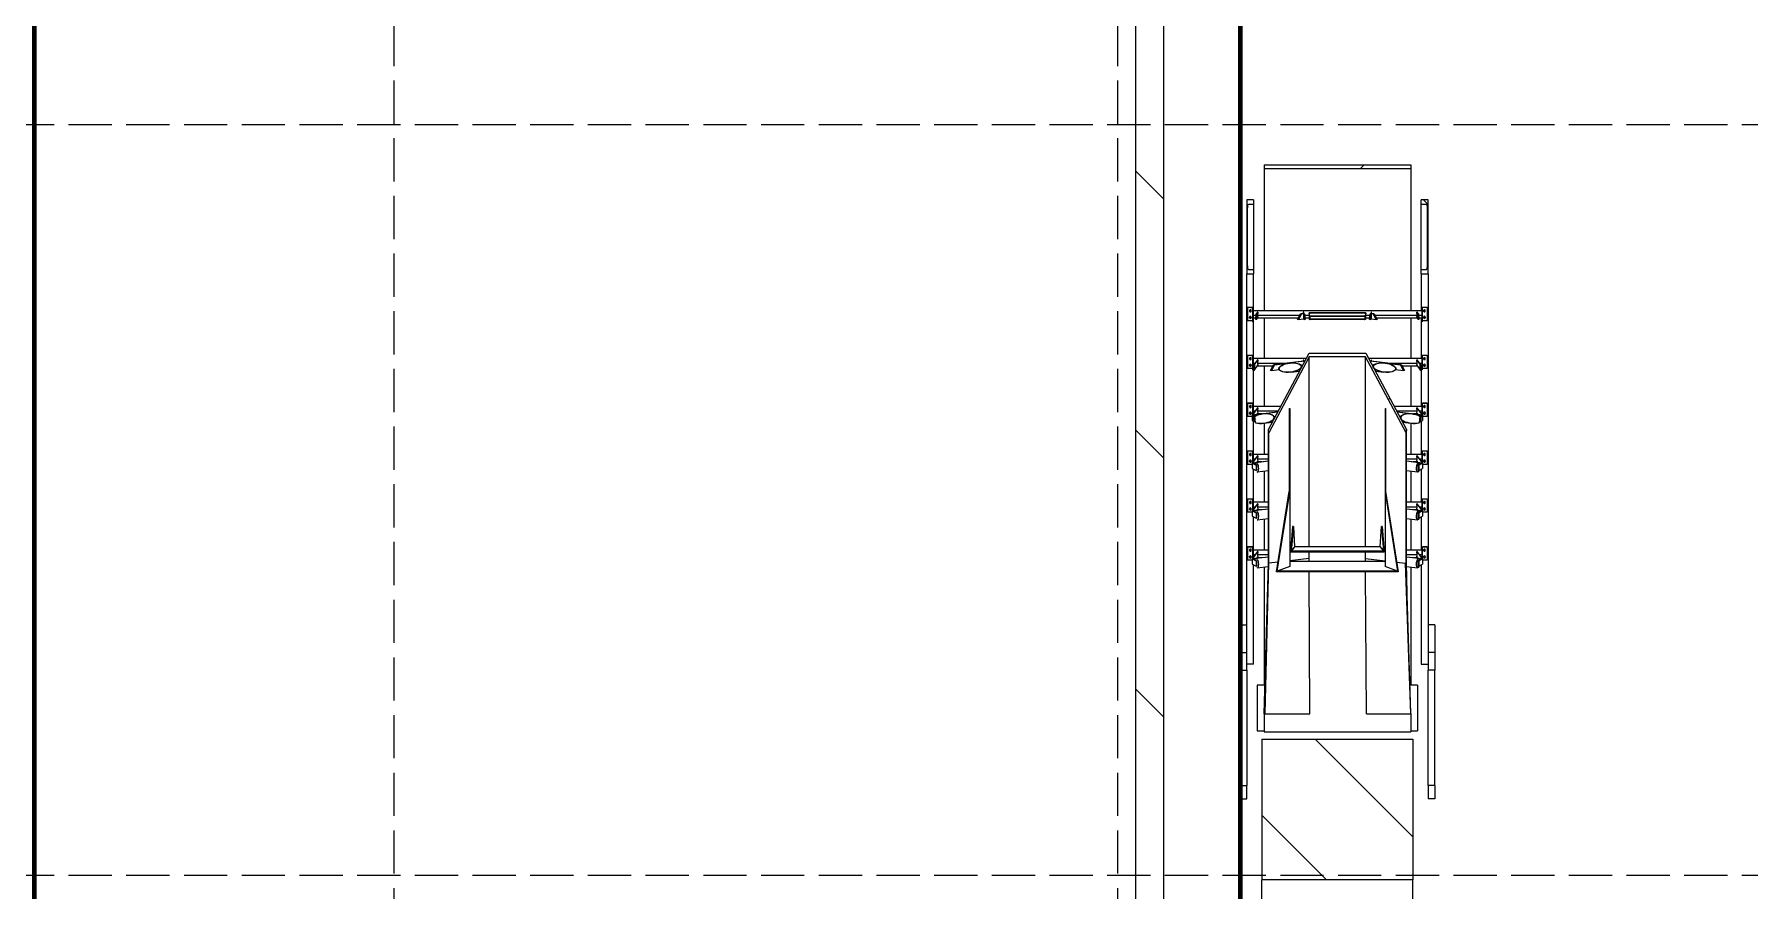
# Model space of a CAD drawing. Header units: millimetres. Extents: x 91119 to 792617, y 23924 to 150567.
# Drawn here: x 637576 to 656303, y 85072 to 94424 of the extents above; entities that cross this region are included whole.
import ezdxf

# ---------------------------------------------------------------- set-up
doc = ezdxf.new("R2010")
doc.units = ezdxf.units.MM
doc.header["$LTSCALE"] = 100
doc.linetypes.add('121217 IES and EMR$0$XKITLINE03', pattern=[6.299213, 4.724409, -1.574803])
doc.linetypes.add('DASHED', pattern=[19.05, 12.7, -6.35])
for name, color, linetype in [('121217 IES and EMR$0$grid', 8, 'Continuous'), ('121217 IES and EMR$0$Xref', 8, 'Continuous'), ('FA', 1, 'Continuous')]:
    doc.layers.add(name, color=color, linetype=linetype)

msp = doc.modelspace()

# ---------------------------------------------------------------- linework, layer by layer
at = {"layer": '121217 IES and EMR$0$grid', "linetype": '121217 IES and EMR$0$XKITLINE03'}
for p, q in [((641502, 128565), (641502, 30568)), ((649402, 128565), (649402, 30568)), ((768187, 93436), (614302, 93436)), ((768187, 85236), (614302, 85236))]:
    msp.add_line(p, q, dxfattribs=at)
at = {"layer": '121217 IES and EMR$0$Xref', "linetype": 'Continuous', "lineweight": 20}
for p, q in [((649902, 100340), (649902, 69936)), ((649602, 69636), (649602, 100040)), ((651002, 92998), (651002, 92958)), ((651002, 92998), (652602, 92998)), ((651002, 92958), (651002, 91406)), ((651002, 92958), (652602, 92958)), ((652602, 92998), (652602, 92958)), ((652602, 92958), (652602, 91406)), ((650812, 92615), (650812, 91809)), ((650887, 92615), (650812, 92615)), ((650818, 92519), (650818, 91906)), ((650887, 92567), (650830, 92567)), ((650887, 92615), (650887, 92567)), ((650887, 92567), (650887, 91857)), ((652792, 92615), (652717, 92615)), ((652717, 92567), (652717, 92615)), ((652717, 91857), (652717, 92567)), ((652774, 92567), (652717, 92567)), ((652786, 91906), (652786, 92519)), ((652792, 91809), (652792, 92615)), ((650812, 87544), (650812, 91809)), ((650812, 91809), (650887, 91809)), ((650830, 91857), (650887, 91857)), ((650887, 91857), (650887, 91809)), ((650887, 91406), (650887, 91809)), ((652717, 91809), (652717, 91857)), ((652717, 91857), (652774, 91857)), ((652717, 91809), (652717, 91406)), ((652717, 91809), (652792, 91809)), ((652792, 91809), (652792, 87544)), ((650822, 91443), (650882, 91443)), ((650822, 91441), (650822, 91443)), ((650822, 91441), (650822, 91296)), ((650868, 91441), (650822, 91441)), ((650843, 91409), (650843, 91402)), ((650851, 91407), (650851, 91405)), ((650852, 91405), (650852, 91407)), ((650861, 91402), (650861, 91409)), ((650876, 91428), (650876, 91439)), ((650876, 91428), (650876, 91283)), ((650882, 91428), (650876, 91428)), ((650882, 91443), (650882, 91428)), ((650882, 91428), (650882, 91359)), ((652722, 91406), (650882, 91406)), ((650929, 91391), (650916, 91372)), ((650921, 91372), (650934, 91391)), ((650932, 91391), (650929, 91391)), ((650934, 91390), (650929, 91354)), ((650934, 91391), (650932, 91391)), ((650934, 91391), (650934, 91390)), ((651435, 91390), (651430, 91390)), ((651430, 91390), (651430, 91377)), ((651435, 91377), (651435, 91390)), ((652169, 91390), (652169, 91377)), ((652174, 91390), (652169, 91390)), ((652174, 91377), (652174, 91390)), ((652669, 91391), (652669, 91390)), ((652669, 91391), (652682, 91372)), ((652672, 91391), (652669, 91391)), ((652674, 91354), (652669, 91390)), ((652674, 91391), (652672, 91391)), ((652687, 91372), (652674, 91391)), ((652722, 91443), (652782, 91443)), ((652722, 91428), (652722, 91443)), ((652722, 91428), (652722, 91359)), ((652728, 91428), (652722, 91428)), ((652728, 91439), (652728, 91428)), ((652728, 91428), (652728, 91283)), ((652782, 91441), (652736, 91441)), ((652743, 91409), (652743, 91402)), ((652751, 91407), (652751, 91405)), ((652752, 91405), (652752, 91407)), ((652761, 91402), (652761, 91409)), ((652782, 91443), (652782, 91441)), ((652782, 91441), (652782, 91296)), ((650868, 91296), (650822, 91296)), ((650843, 91329), (650843, 91336)), ((650851, 91334), (650851, 91332)), ((650852, 91332), (650852, 91334)), ((650861, 91336), (650861, 91329)), ((650882, 91283), (650876, 91283)), ((650882, 91359), (650882, 91354)), ((650915, 91354), (650882, 91354)), ((650882, 91354), (650882, 91352)), ((650882, 91352), (650882, 91283)), ((650914, 91324), (650882, 91324)), ((650887, 90883), (650887, 91324)), ((650913, 91311), (650916, 91372)), ((650918, 91311), (650913, 91311)), ((650921, 91372), (650916, 91372)), ((650921, 91372), (650918, 91311)), ((650918, 91311), (650934, 91333)), ((651373, 91324), (650928, 91324)), ((651389, 91354), (650929, 91354)), ((650929, 91354), (650934, 91333)), ((650934, 91333), (650934, 91333)), ((651002, 91324), (651002, 90883)), ((651366, 91311), (651399, 91372)), ((651378, 91311), (651366, 91311)), ((651411, 91372), (651378, 91311)), ((651378, 91311), (651432, 91317)), ((651435, 91377), (651399, 91372)), ((651411, 91372), (651399, 91372)), ((651411, 91372), (651432, 91375)), ((651430, 91377), (651430, 91376)), ((651430, 91377), (651435, 91377)), ((651432, 91375), (651432, 91317)), ((651432, 91375), (651437, 91372)), ((651432, 91317), (651444, 91311)), ((651443, 91372), (651435, 91377)), ((651435, 91377), (651435, 91377)), ((651443, 91372), (651437, 91372)), ((651444, 91311), (651437, 91372)), ((651443, 91372), (651450, 91311)), ((651450, 91311), (651444, 91311)), ((651492, 91354), (651445, 91354)), ((651492, 91324), (651448, 91324)), ((651492, 91383), (652112, 91383)), ((651492, 91372), (651492, 91383)), ((651497, 91372), (651492, 91372)), ((651492, 91372), (651492, 91311)), ((651497, 91311), (651492, 91311)), ((651497, 91382), (651497, 91372)), ((652107, 91382), (651497, 91382)), ((651497, 91311), (651497, 91372)), ((651502, 91324), (651497, 91324)), ((651502, 91324), (651497, 91324)), ((651502, 91318), (651502, 91341)), ((651503, 91318), (651503, 91341)), ((651505, 91350), (652099, 91350)), ((651505, 91346), (652099, 91346)), ((652099, 91313), (651505, 91313)), ((652099, 91309), (651505, 91309)), ((652100, 91341), (652100, 91318)), ((652102, 91341), (652102, 91318)), ((652107, 91324), (652102, 91324)), ((652107, 91324), (652102, 91324)), ((652107, 91372), (652107, 91382)), ((652112, 91372), (652107, 91372)), ((652107, 91372), (652107, 91311)), ((652112, 91311), (652107, 91311)), ((652112, 91383), (652112, 91372)), ((652112, 91311), (652112, 91372)), ((652159, 91354), (652112, 91354)), ((652155, 91324), (652112, 91324)), ((652154, 91311), (652161, 91372)), ((652159, 91311), (652154, 91311)), ((652166, 91372), (652159, 91311)), ((652159, 91311), (652171, 91317)), ((652169, 91377), (652161, 91372)), ((652166, 91372), (652161, 91372)), ((652166, 91372), (652171, 91375)), ((652204, 91372), (652169, 91377)), ((652169, 91377), (652169, 91377)), ((652169, 91377), (652174, 91377)), ((652171, 91375), (652171, 91317)), ((652171, 91375), (652192, 91372)), ((652171, 91317), (652225, 91311)), ((652174, 91377), (652174, 91376)), ((652204, 91372), (652192, 91372)), ((652225, 91311), (652192, 91372)), ((652204, 91372), (652237, 91311)), ((652674, 91354), (652214, 91354)), ((652237, 91311), (652225, 91311)), ((652676, 91324), (652230, 91324)), ((652602, 91324), (652602, 90883)), ((652669, 91333), (652674, 91354)), ((652669, 91333), (652669, 91333)), ((652669, 91333), (652685, 91311)), ((652687, 91372), (652682, 91372)), ((652685, 91311), (652682, 91372)), ((652690, 91311), (652685, 91311)), ((652687, 91372), (652690, 91311)), ((652722, 91354), (652688, 91354)), ((652722, 91324), (652690, 91324)), ((652717, 91324), (652717, 90883)), ((652722, 91354), (652722, 91359)), ((652722, 91352), (652722, 91354)), ((652722, 91352), (652722, 91283)), ((652728, 91283), (652722, 91283)), ((652782, 91296), (652736, 91296)), ((652743, 91329), (652743, 91336)), ((652751, 91334), (652751, 91332)), ((652752, 91332), (652752, 91334)), ((652761, 91336), (652761, 91329)), ((650822, 90920), (650882, 90920)), ((650822, 90918), (650822, 90920)), ((650822, 90918), (650822, 90773)), ((650868, 90918), (650822, 90918)), ((650843, 90885), (650843, 90879)), ((650851, 90883), (650851, 90882)), ((650852, 90882), (650852, 90883)), ((650861, 90879), (650861, 90885)), ((650876, 90905), (650876, 90916)), ((650876, 90905), (650876, 90760)), ((650882, 90905), (650876, 90905)), ((650882, 90920), (650882, 90905)), ((650882, 90905), (650882, 90836)), ((651460, 90883), (650882, 90883)), ((650882, 90836), (650882, 90831)), ((650903, 90831), (650882, 90831)), ((650882, 90831), (650882, 90828)), ((650882, 90828), (650882, 90760)), ((650929, 90868), (650891, 90815)), ((650896, 90815), (650934, 90868)), ((650932, 90868), (650929, 90868)), ((650934, 90867), (650929, 90831)), ((651243, 90831), (650929, 90831)), ((650929, 90831), (650934, 90810)), ((650934, 90868), (650932, 90868)), ((650934, 90868), (650934, 90867)), ((651048, 90107), (651492, 90942)), ((651494, 90902), (651052, 90071)), ((651435, 90854), (651103, 90815)), ((651114, 90815), (651266, 90833)), ((651445, 90854), (651281, 90835)), ((651435, 90867), (651430, 90867)), ((651430, 90867), (651430, 90854)), ((651430, 90854), (651430, 90853)), ((651430, 90854), (651435, 90854)), ((651435, 90854), (651435, 90867)), ((651436, 90853), (651435, 90854)), ((651435, 90854), (651435, 90853)), ((651492, 90942), (652111, 90942)), ((651494, 88828), (651494, 90902)), ((652109, 90902), (651494, 90902)), ((652109, 88828), (652109, 90902)), ((652551, 90071), (652109, 90902)), ((652111, 90942), (652555, 90107)), ((652722, 90883), (652143, 90883)), ((652322, 90835), (652158, 90854)), ((652169, 90854), (652167, 90853)), ((652169, 90867), (652169, 90854)), ((652174, 90867), (652169, 90867)), ((652501, 90815), (652169, 90854)), ((652169, 90854), (652169, 90853)), ((652169, 90854), (652174, 90854)), ((652174, 90854), (652174, 90867)), ((652174, 90854), (652174, 90853)), ((652337, 90833), (652489, 90815)), ((652674, 90831), (652361, 90831)), ((652669, 90868), (652669, 90867)), ((652669, 90868), (652707, 90815)), ((652672, 90868), (652669, 90868)), ((652674, 90831), (652669, 90867)), ((652669, 90810), (652674, 90831)), ((652674, 90868), (652672, 90868)), ((652712, 90815), (652674, 90868)), ((652722, 90831), (652701, 90831)), ((652722, 90920), (652782, 90920)), ((652722, 90905), (652722, 90920)), ((652722, 90905), (652722, 90836)), ((652728, 90905), (652722, 90905)), ((652722, 90831), (652722, 90836)), ((652722, 90828), (652722, 90831)), ((652722, 90828), (652722, 90760)), ((652728, 90916), (652728, 90905)), ((652728, 90905), (652728, 90760)), ((652782, 90918), (652736, 90918)), ((652743, 90885), (652743, 90879)), ((652751, 90883), (652751, 90882)), ((652752, 90882), (652752, 90883)), ((652761, 90879), (652761, 90885)), ((652782, 90920), (652782, 90918)), ((652782, 90918), (652782, 90773)), ((650868, 90773), (650822, 90773)), ((650843, 90806), (650843, 90813)), ((650851, 90811), (650851, 90809)), ((650852, 90809), (650852, 90811)), ((650861, 90813), (650861, 90806)), ((650882, 90760), (650876, 90760)), ((650890, 90801), (650882, 90801)), ((650887, 90360), (650887, 90801)), ((650888, 90753), (650891, 90815)), ((650893, 90753), (650888, 90753)), ((650896, 90815), (650891, 90815)), ((650896, 90815), (650893, 90753)), ((650893, 90753), (650934, 90810)), ((651095, 90801), (650928, 90801)), ((650934, 90810), (650934, 90810)), ((651002, 90801), (651002, 90360)), ((651070, 90753), (651103, 90815)), ((651081, 90753), (651070, 90753)), ((651114, 90815), (651081, 90753)), ((651081, 90753), (651166, 90763)), ((651114, 90815), (651103, 90815)), ((651293, 90733), (651387, 90744)), ((652217, 90744), (652310, 90733)), ((652438, 90763), (652522, 90753)), ((652501, 90815), (652489, 90815)), ((652522, 90753), (652489, 90815)), ((652501, 90815), (652534, 90753)), ((652676, 90801), (652508, 90801)), ((652534, 90753), (652522, 90753)), ((652602, 90801), (652602, 90360)), ((652669, 90810), (652669, 90810)), ((652669, 90810), (652710, 90753)), ((652712, 90815), (652707, 90815)), ((652710, 90753), (652707, 90815)), ((652715, 90753), (652710, 90753)), ((652712, 90815), (652715, 90753)), ((652722, 90801), (652713, 90801)), ((652717, 90801), (652717, 90360)), ((652728, 90760), (652722, 90760)), ((652782, 90773), (652736, 90773)), ((652743, 90806), (652743, 90813)), ((652751, 90811), (652751, 90809)), ((652752, 90809), (652752, 90811)), ((652761, 90813), (652761, 90806)), ((650822, 90397), (650882, 90397)), ((650822, 90395), (650822, 90397)), ((650822, 90395), (650822, 90250)), ((650868, 90395), (650822, 90395)), ((650843, 90362), (650843, 90355)), ((650843, 90283), (650843, 90290)), ((650851, 90360), (650851, 90359)), ((650851, 90288), (650851, 90286)), ((650852, 90359), (650852, 90360)), ((650852, 90286), (650852, 90288)), ((650861, 90355), (650861, 90362)), ((650861, 90290), (650861, 90283)), ((650929, 90345), (650872, 90266)), ((650872, 90266), (650872, 90208)), ((650872, 90266), (650877, 90266)), ((651149, 90297), (650873, 90265)), ((650873, 90265), (650873, 90207)), ((650873, 90265), (650887, 90258)), ((650876, 90382), (650876, 90393)), ((650876, 90382), (650876, 90271)), ((650882, 90382), (650876, 90382)), ((650877, 90266), (650934, 90345)), ((650877, 90266), (650877, 90266)), ((650880, 90265), (650970, 90275)), ((650893, 90258), (650880, 90265)), ((650882, 90397), (650882, 90382)), ((650882, 90382), (650882, 90313)), ((651182, 90360), (650882, 90360)), ((650882, 90313), (650882, 90308)), ((650903, 90308), (650882, 90308)), ((650882, 90308), (650882, 90305)), ((650882, 90305), (650882, 90279)), ((650923, 90271), (650934, 90286)), ((650978, 90278), (650928, 90278)), ((650932, 90345), (650929, 90345)), ((650934, 90344), (650929, 90308)), ((651155, 90308), (650929, 90308)), ((650929, 90308), (650934, 90287)), ((650934, 90345), (650932, 90345)), ((650934, 90345), (650934, 90344)), ((650934, 90287), (650934, 90286)), ((651148, 90296), (650985, 90277)), ((651277, 90337), (651277, 89430)), ((651277, 90337), (651282, 90337)), ((651282, 90337), (651282, 89424)), ((652322, 90337), (652327, 90337)), ((652322, 90337), (652322, 89424)), ((652327, 90337), (652327, 89430)), ((652722, 90360), (652421, 90360)), ((652674, 90308), (652449, 90308)), ((652731, 90265), (652454, 90297)), ((652619, 90277), (652455, 90296)), ((652676, 90278), (652625, 90278)), ((652634, 90275), (652724, 90265)), ((652669, 90345), (652669, 90344)), ((652669, 90345), (652726, 90266)), ((652672, 90345), (652669, 90345)), ((652674, 90308), (652669, 90344)), ((652669, 90287), (652674, 90308)), ((652669, 90287), (652669, 90286)), ((652669, 90286), (652680, 90271)), ((652674, 90345), (652672, 90345)), ((652731, 90266), (652674, 90345)), ((652722, 90308), (652701, 90308)), ((652724, 90265), (652710, 90258)), ((652716, 90258), (652731, 90265)), ((652722, 90397), (652782, 90397)), ((652722, 90382), (652722, 90397)), ((652722, 90382), (652722, 90313)), ((652728, 90382), (652722, 90382)), ((652722, 90308), (652722, 90313)), ((652722, 90305), (652722, 90308)), ((652722, 90305), (652722, 90279)), ((652726, 90266), (652726, 90266)), ((652726, 90266), (652731, 90266)), ((652728, 90393), (652728, 90382)), ((652728, 90382), (652728, 90271)), ((652731, 90266), (652731, 90208)), ((652731, 90265), (652731, 90207)), ((652782, 90395), (652736, 90395)), ((652743, 90362), (652743, 90355)), ((652743, 90283), (652743, 90290)), ((652751, 90360), (652751, 90359)), ((652751, 90288), (652751, 90286)), ((652752, 90359), (652752, 90360)), ((652752, 90286), (652752, 90288)), ((652761, 90355), (652761, 90362)), ((652761, 90290), (652761, 90283)), ((652782, 90397), (652782, 90395)), ((652782, 90395), (652782, 90250)), ((650868, 90250), (650822, 90250)), ((650872, 90208), (650873, 90208)), ((650873, 90207), (650895, 90196)), ((650893, 90258), (650887, 90258)), ((650895, 90196), (650887, 90258)), ((650887, 89837), (650887, 90200)), ((650893, 90258), (650900, 90196)), ((650900, 90196), (650895, 90196)), ((650899, 90209), (650899, 90209)), ((650907, 90185), (650900, 90248)), ((650909, 90185), (650901, 90249)), ((650997, 90176), (651090, 90187)), ((651002, 90177), (651002, 89837)), ((651048, 88650), (651048, 90107)), ((651052, 90071), (651048, 90107)), ((652513, 90187), (652607, 90176)), ((652555, 90107), (652551, 90071)), ((652555, 88650), (652555, 90107)), ((652602, 90177), (652602, 89837)), ((652702, 90249), (652695, 90185)), ((652704, 90248), (652697, 90185)), ((652703, 90196), (652710, 90258)), ((652709, 90196), (652703, 90196)), ((652704, 90209), (652705, 90209)), ((652716, 90258), (652709, 90196)), ((652709, 90196), (652731, 90207)), ((652716, 90258), (652710, 90258)), ((652717, 90200), (652717, 89837)), ((652731, 90208), (652731, 90208)), ((652782, 90250), (652736, 90250)), ((651052, 88648), (651052, 90071)), ((652551, 88648), (652551, 90071)), ((650822, 89874), (650882, 89874)), ((650822, 89872), (650822, 89874)), ((650822, 89872), (650822, 89727)), ((650868, 89872), (650822, 89872)), ((650868, 89727), (650822, 89727)), ((650843, 89839), (650843, 89832)), ((650843, 89760), (650843, 89766)), ((650851, 89837), (650851, 89836)), ((650851, 89765), (650851, 89763)), ((650852, 89836), (650852, 89837)), ((650852, 89763), (650852, 89765)), ((650861, 89832), (650861, 89839)), ((650861, 89766), (650861, 89760)), ((650929, 89822), (650872, 89743)), ((650872, 89743), (650872, 89685)), ((650872, 89743), (650877, 89743)), ((651048, 89763), (650873, 89742)), ((650873, 89742), (650873, 89684)), ((650873, 89742), (650914, 89720)), ((650876, 89859), (650876, 89870)), ((650876, 89859), (650876, 89748)), ((650882, 89859), (650876, 89859)), ((650877, 89743), (650934, 89821)), ((650877, 89743), (650877, 89743)), ((650880, 89742), (650917, 89746)), ((650918, 89721), (650880, 89742)), ((650882, 89874), (650882, 89859)), ((650882, 89859), (650882, 89790)), ((651048, 89837), (650882, 89837)), ((650882, 89790), (650882, 89785)), ((650882, 89785), (650882, 89782)), ((650903, 89785), (650882, 89785)), ((650882, 89782), (650882, 89756)), ((650914, 89720), (650918, 89721)), ((650914, 89720), (650914, 89662)), ((651048, 89762), (650915, 89746)), ((650918, 89721), (650918, 89663)), ((650923, 89748), (650934, 89763)), ((650978, 89754), (650928, 89754)), ((650932, 89822), (650929, 89822)), ((650934, 89821), (650929, 89785)), ((651048, 89785), (650929, 89785)), ((650929, 89785), (650934, 89764)), ((650934, 89821), (650932, 89822)), ((650934, 89821), (650934, 89821)), ((650934, 89764), (650934, 89763)), ((652722, 89837), (652555, 89837)), ((652674, 89785), (652555, 89785)), ((652731, 89742), (652555, 89763)), ((652689, 89746), (652555, 89762)), ((652676, 89754), (652625, 89754)), ((652672, 89822), (652669, 89821)), ((652674, 89785), (652669, 89821)), ((652669, 89821), (652669, 89821)), ((652669, 89821), (652726, 89743)), ((652669, 89764), (652674, 89785)), ((652669, 89764), (652669, 89763)), ((652669, 89763), (652680, 89748)), ((652674, 89822), (652672, 89822)), ((652731, 89743), (652674, 89822)), ((652724, 89742), (652685, 89721)), ((652685, 89721), (652685, 89663)), ((652685, 89721), (652690, 89720)), ((652686, 89746), (652724, 89742)), ((652690, 89720), (652731, 89742)), ((652690, 89720), (652690, 89662)), ((652722, 89785), (652701, 89785)), ((652722, 89859), (652722, 89874)), ((652722, 89874), (652782, 89874)), ((652728, 89859), (652722, 89859)), ((652722, 89859), (652722, 89790)), ((652722, 89785), (652722, 89790)), ((652722, 89782), (652722, 89785)), ((652722, 89782), (652722, 89756)), ((652726, 89743), (652726, 89743)), ((652726, 89743), (652731, 89743)), ((652728, 89870), (652728, 89859)), ((652728, 89859), (652728, 89748)), ((652731, 89743), (652731, 89685)), ((652731, 89742), (652731, 89684)), ((652782, 89872), (652736, 89872)), ((652782, 89727), (652736, 89727)), ((652743, 89839), (652743, 89832)), ((652743, 89760), (652743, 89766)), ((652751, 89837), (652751, 89836)), ((652751, 89765), (652751, 89763)), ((652752, 89836), (652752, 89837)), ((652752, 89763), (652752, 89765)), ((652761, 89832), (652761, 89839)), ((652761, 89766), (652761, 89760)), ((652782, 89874), (652782, 89872)), ((652782, 89872), (652782, 89727)), ((650872, 89685), (650873, 89685)), ((650873, 89684), (650914, 89662)), ((650887, 89314), (650887, 89677)), ((650914, 89662), (650918, 89663)), ((650926, 89645), (651048, 89659)), ((651002, 89653), (651002, 89314)), ((652555, 89659), (652677, 89645)), ((652602, 89653), (652602, 89314)), ((652685, 89663), (652690, 89662)), ((652690, 89662), (652731, 89684)), ((652717, 89677), (652717, 89314)), ((652731, 89685), (652731, 89685)), ((650822, 89350), (650882, 89350)), ((650822, 89349), (650822, 89350)), ((650822, 89349), (650822, 89204)), ((650868, 89349), (650822, 89349)), ((650876, 89336), (650876, 89347)), ((650876, 89336), (650876, 89225)), ((650882, 89336), (650876, 89336)), ((650882, 89350), (650882, 89336)), ((650882, 89336), (650882, 89267)), ((651138, 88554), (651277, 89430)), ((651145, 88560), (651282, 89424)), ((651282, 89424), (651282, 88613)), ((652322, 89424), (652322, 88613)), ((652322, 89424), (652458, 88560)), ((652327, 89430), (652465, 88554)), ((652722, 89336), (652722, 89350)), ((652722, 89350), (652782, 89350)), ((652728, 89336), (652722, 89336)), ((652722, 89336), (652722, 89267)), ((652728, 89347), (652728, 89336)), ((652728, 89336), (652728, 89225)), ((652782, 89349), (652736, 89349)), ((652782, 89350), (652782, 89349)), ((652782, 89349), (652782, 89204)), ((650868, 89204), (650822, 89204)), ((650843, 89316), (650843, 89309)), ((650843, 89237), (650843, 89243)), ((650851, 89314), (650851, 89313)), ((650851, 89241), (650851, 89240)), ((650852, 89313), (650852, 89314)), ((650852, 89240), (650852, 89241)), ((650861, 89309), (650861, 89316)), ((650861, 89243), (650861, 89237)), ((650929, 89298), (650872, 89220)), ((650872, 89220), (650872, 89162)), ((650872, 89220), (650877, 89220)), ((650872, 89162), (650873, 89162)), ((651048, 89239), (650873, 89219)), ((650873, 89219), (650873, 89161)), ((650873, 89219), (650914, 89197)), ((650873, 89161), (650914, 89139)), ((650877, 89220), (650934, 89298)), ((650877, 89220), (650877, 89220)), ((650880, 89219), (650917, 89223)), ((650918, 89198), (650880, 89219)), ((651048, 89314), (650882, 89314)), ((650882, 89267), (650882, 89262)), ((650882, 89262), (650882, 89259)), ((650903, 89262), (650882, 89262)), ((650882, 89259), (650882, 89233)), ((650887, 88790), (650887, 89154)), ((650914, 89197), (650918, 89198)), ((650914, 89197), (650914, 89139)), ((650914, 89139), (650918, 89140)), ((651048, 89238), (650915, 89223)), ((650918, 89198), (650918, 89140)), ((650923, 89225), (650934, 89240)), ((650978, 89231), (650928, 89231)), ((650932, 89298), (650929, 89298)), ((650934, 89298), (650929, 89262)), ((651048, 89262), (650929, 89262)), ((650929, 89262), (650934, 89241)), ((650934, 89298), (650932, 89298)), ((650934, 89298), (650934, 89298)), ((650934, 89241), (650934, 89240)), ((652722, 89314), (652555, 89314)), ((652674, 89262), (652555, 89262)), ((652731, 89219), (652555, 89239)), ((652689, 89223), (652555, 89238)), ((652676, 89231), (652625, 89231)), ((652672, 89298), (652669, 89298)), ((652674, 89262), (652669, 89298)), ((652669, 89298), (652669, 89298)), ((652669, 89298), (652726, 89220)), ((652669, 89241), (652674, 89262)), ((652669, 89241), (652669, 89240)), ((652669, 89240), (652680, 89225)), ((652674, 89298), (652672, 89298)), ((652731, 89220), (652674, 89298)), ((652724, 89219), (652685, 89198)), ((652685, 89198), (652685, 89140)), ((652685, 89198), (652690, 89197)), ((652685, 89140), (652690, 89139)), ((652686, 89223), (652724, 89219)), ((652690, 89197), (652731, 89219)), ((652690, 89197), (652690, 89139)), ((652690, 89139), (652731, 89161)), ((652722, 89262), (652701, 89262)), ((652717, 89154), (652717, 88790)), ((652722, 89262), (652722, 89267)), ((652722, 89259), (652722, 89262)), ((652722, 89259), (652722, 89233)), ((652726, 89220), (652726, 89220)), ((652726, 89220), (652731, 89220)), ((652731, 89220), (652731, 89162)), ((652731, 89219), (652731, 89161)), ((652731, 89162), (652731, 89162)), ((652782, 89204), (652736, 89204)), ((652743, 89316), (652743, 89309)), ((652743, 89237), (652743, 89243)), ((652751, 89314), (652751, 89313)), ((652751, 89241), (652751, 89240)), ((652752, 89313), (652752, 89314)), ((652752, 89240), (652752, 89241)), ((652761, 89309), (652761, 89316)), ((652761, 89243), (652761, 89237)), ((650926, 89122), (651048, 89136)), ((651002, 89130), (651002, 88790)), ((651312, 89049), (651289, 88770)), ((651321, 89049), (651299, 88779)), ((651321, 89049), (651312, 89049)), ((651321, 89049), (651335, 88828)), ((652268, 88828), (652283, 89049)), ((652292, 89049), (652283, 89049)), ((652283, 89049), (652305, 88779)), ((652292, 89049), (652314, 88770)), ((652555, 89136), (652677, 89122)), ((652602, 89130), (652602, 88790)), ((650822, 88827), (650882, 88827)), ((650822, 88826), (650822, 88827)), ((650822, 88826), (650822, 88681)), ((650868, 88826), (650822, 88826)), ((650843, 88793), (650843, 88786)), ((650851, 88791), (650851, 88790)), ((650852, 88790), (650852, 88791)), ((650861, 88786), (650861, 88793)), ((650929, 88775), (650872, 88697)), ((650876, 88812), (650876, 88824)), ((650876, 88812), (650876, 88702)), ((650882, 88812), (650876, 88812)), ((650877, 88697), (650934, 88775)), ((650882, 88827), (650882, 88812)), ((650882, 88812), (650882, 88744)), ((651048, 88790), (650882, 88790)), ((650932, 88775), (650929, 88775)), ((650934, 88775), (650929, 88739)), ((650934, 88775), (650932, 88775)), ((650934, 88775), (650934, 88775)), ((652314, 88770), (651289, 88770)), ((651335, 88828), (651299, 88779)), ((652305, 88779), (651299, 88779)), ((652268, 88828), (651335, 88828)), ((651494, 88699), (651494, 88770)), ((652109, 88699), (652109, 88770)), ((652268, 88828), (652305, 88779)), ((652722, 88790), (652555, 88790)), ((652672, 88775), (652669, 88775)), ((652674, 88739), (652669, 88775)), ((652669, 88775), (652669, 88775)), ((652669, 88775), (652726, 88697)), ((652674, 88775), (652672, 88775)), ((652731, 88697), (652674, 88775)), ((652722, 88812), (652722, 88827)), ((652722, 88827), (652782, 88827)), ((652728, 88812), (652722, 88812)), ((652722, 88812), (652722, 88744)), ((652728, 88824), (652728, 88812)), ((652728, 88812), (652728, 88702)), ((652782, 88826), (652736, 88826)), ((652743, 88793), (652743, 88786)), ((652751, 88791), (652751, 88790)), ((652752, 88790), (652752, 88791)), ((652761, 88786), (652761, 88793)), ((652782, 88827), (652782, 88826)), ((652782, 88826), (652782, 88681)), ((650868, 88681), (650822, 88681)), ((650843, 88713), (650843, 88720)), ((650851, 88718), (650851, 88717)), ((650852, 88717), (650852, 88718)), ((650861, 88720), (650861, 88713)), ((650872, 88697), (650872, 88639)), ((650872, 88697), (650877, 88697)), ((650872, 88639), (650873, 88639)), ((651048, 88716), (650873, 88696)), ((650873, 88696), (650873, 88638)), ((650873, 88696), (650914, 88674)), ((650873, 88638), (650914, 88616)), ((650877, 88697), (650877, 88697)), ((650880, 88695), (650917, 88700)), ((650918, 88675), (650880, 88695)), ((650882, 88744), (650882, 88739)), ((650882, 88739), (650882, 88736)), ((650903, 88739), (650882, 88739)), ((650882, 88736), (650882, 88710)), ((650887, 87544), (650887, 88631)), ((650914, 88674), (650918, 88675)), ((650914, 88674), (650914, 88616)), ((650914, 88616), (650918, 88617)), ((651048, 88715), (650915, 88700)), ((650918, 88675), (650918, 88617)), ((650923, 88702), (650934, 88717)), ((650926, 88599), (651047, 88612)), ((650978, 88708), (650928, 88708)), ((651048, 88739), (650929, 88739)), ((650929, 88739), (650934, 88718)), ((650934, 88718), (650934, 88717)), ((651002, 87004), (651048, 88650)), ((651002, 88607), (651002, 87318)), ((651012, 87004), (651052, 88648)), ((651052, 88648), (651048, 88650)), ((651155, 88660), (651052, 88648)), ((651282, 88613), (651145, 88560)), ((651494, 88699), (651282, 88674)), ((651282, 88669), (652322, 88669)), ((651494, 88669), (651494, 88699)), ((652109, 88699), (652322, 88674)), ((652109, 88669), (652109, 88699)), ((652458, 88560), (652322, 88613)), ((652448, 88660), (652546, 88648)), ((652551, 88648), (652546, 88648)), ((652602, 87004), (652546, 88648)), ((652551, 88648), (652553, 88649)), ((652602, 87005), (652551, 88648)), ((652555, 88650), (652553, 88649)), ((652602, 87006), (652553, 88649)), ((652674, 88739), (652555, 88739)), ((652731, 88696), (652555, 88716)), ((652689, 88700), (652555, 88715)), ((652568, 88158), (652555, 88650)), ((652556, 88612), (652677, 88599)), ((652602, 88607), (652602, 87318)), ((652676, 88708), (652625, 88708)), ((652669, 88718), (652674, 88739)), ((652669, 88718), (652669, 88717)), ((652669, 88717), (652680, 88702)), ((652724, 88695), (652685, 88675)), ((652685, 88675), (652685, 88617)), ((652685, 88675), (652690, 88674)), ((652685, 88617), (652690, 88616)), ((652686, 88700), (652724, 88695)), ((652690, 88674), (652731, 88696)), ((652690, 88674), (652690, 88616)), ((652690, 88616), (652731, 88638)), ((652722, 88739), (652701, 88739)), ((652717, 88631), (652717, 87544)), ((652722, 88739), (652722, 88744)), ((652722, 88736), (652722, 88739)), ((652722, 88736), (652722, 88710)), ((652726, 88697), (652726, 88697)), ((652726, 88697), (652731, 88697)), ((652731, 88697), (652731, 88639)), ((652731, 88696), (652731, 88638)), ((652731, 88639), (652731, 88639)), ((652782, 88681), (652736, 88681)), ((652743, 88713), (652743, 88720)), ((652751, 88718), (652751, 88717)), ((652752, 88717), (652752, 88718)), ((652761, 88720), (652761, 88713)), ((652465, 88554), (651138, 88554)), ((652458, 88560), (651145, 88560)), ((651501, 87004), (651495, 88554)), ((652118, 87004), (652110, 88554)), ((652568, 88156), (652568, 88158)), ((650737, 87674), (650737, 87976)), ((650737, 87976), (650812, 87976)), ((650812, 87674), (650812, 87976)), ((652792, 87976), (652792, 87674)), ((652867, 87976), (652792, 87976)), ((652867, 87976), (652867, 87674)), ((650737, 87674), (650812, 87674)), ((650737, 87480), (650737, 87674)), ((650812, 87480), (650812, 87674)), ((652867, 87674), (652792, 87674)), ((652792, 87674), (652792, 87480)), ((652867, 87674), (652867, 87480)), ((650737, 87480), (650812, 87480)), ((650737, 87480), (650812, 87480)), ((650737, 87480), (650737, 86221)), ((650737, 87480), (650737, 87480)), ((650887, 87544), (650812, 87544)), ((650812, 87480), (650812, 86221)), ((650812, 87480), (650812, 87480)), ((652717, 87544), (652792, 87544)), ((652867, 87480), (652792, 87480)), ((652867, 87480), (652792, 87480)), ((652792, 87480), (652792, 87480)), ((652792, 86221), (652792, 87480)), ((652867, 87480), (652867, 87480)), ((652867, 86221), (652867, 87480)), ((651011, 87318), (650927, 87318)), ((650927, 87318), (650927, 86818)), ((652677, 87318), (652592, 87318)), ((652677, 87318), (652677, 86818)), ((651002, 87006), (651002, 87019)), ((651002, 87006), (651002, 87004)), ((651002, 87004), (651012, 87004)), ((651002, 87004), (651002, 86808)), ((651012, 87004), (651501, 87004)), ((652118, 87004), (652602, 87004)), ((652602, 87006), (652602, 87005)), ((652602, 87004), (652602, 87005)), ((652602, 87004), (652602, 86808)), ((650927, 86818), (651002, 86818)), ((650977, 86728), (650977, 85190)), ((650977, 86728), (652627, 86728)), ((651002, 86808), (652602, 86808)), ((652602, 86818), (652677, 86818)), ((652627, 86728), (652627, 85190)), ((650737, 86221), (650812, 86221)), ((650737, 86221), (650737, 86221)), ((650737, 86076), (650737, 86221)), ((650737, 86221), (650812, 86221)), ((650812, 86221), (650812, 86221)), ((650812, 86076), (650812, 86221)), ((652867, 86221), (652792, 86221)), ((652792, 86221), (652792, 86076)), ((652792, 86221), (652792, 86221)), ((652867, 86221), (652792, 86221)), ((652867, 86221), (652867, 86076)), ((652867, 86221), (652867, 86221)), ((650737, 86076), (650812, 86076)), ((652867, 86076), (652792, 86076)), ((650977, 84292), (650977, 85190)), ((652627, 85190), (650977, 85190)), ((652627, 84292), (652627, 85190))]:
    msp.add_line(p, q, dxfattribs=at)
at = {"layer": '121217 IES and EMR$0$Xref', "linetype": 'Continuous', "lineweight": 0}
for p, q in [((649602, 92928), (649902, 92628)), ((652093, 92998), (652053, 92958)), ((652743, 92615), (652792, 92567)), ((652373, 90450), (652358, 90435)), ((649602, 90100), (649902, 89800)), ((651269, 89346), (651262, 89339)), ((652302, 88814), (652311, 88805)), ((649602, 87272), (649902, 86972)), ((651559, 86728), (652627, 85661)), ((650977, 85897), (651683, 85190))]:
    msp.add_line(p, q, dxfattribs=at)
at = {"layer": '121217 IES and EMR$0$Xref', "linetype": 'Continuous', "lineweight": 20}
for centre, major_axis, ratio, start_param, end_param in [((650830, 92519), (0, -48.4), 0.248037, 3.141593, 4.712389), ((652774, 92519), (0, 48.4), 0.248037, 4.712389, 6.283185), ((650830, 91906), (0, -48.4), 0.248037, 4.712389, 6.283185), ((652774, 91906), (0, 48.4), 0.248037, 3.141593, 4.712389), ((650852, 91409), (9, 0), 0.968751, 0, 3.141593), ((650852, 91403), (9, 0), 0.968751, 3.141593, 6.283185), ((650852, 91402), (-9, 0), 0.968751, 0, 3.141593), ((650852, 91407), (-0.5, 0), 0.968751, 3.141593, 6.283185), ((650868, 91439), (8, 0), 0.248037, 0, 1.570796), ((652736, 91439), (8, 0), 0.248037, 1.570796, 3.141593), ((652752, 91409), (9, 0), 0.968751, 0, 3.141593), ((652752, 91403), (9, 0), 0.968751, 3.141593, 6.283185), ((652752, 91402), (-9, 0), 0.968751, 0, 3.141593), ((652752, 91407), (-0.5, 0), 0.968751, 3.141593, 6.283185), ((650852, 91336), (-9, 0), 0.968751, 3.141593, 6.283185), ((650852, 91331), (-9, 0), 0.968751, 0, 3.141593), ((650852, 91329), (9, 0), 0.968751, 3.141593, 6.283185), ((650852, 91334), (-0.5, 0), 0.968751, 3.141593, 6.283185), ((650868, 91294), (8, 0), 0.248037, 0, 1.570796), ((652736, 91294), (8, 0), 0.248037, 1.570796, 3.141593), ((652752, 91336), (-9, 0), 0.968751, 3.141593, 6.283185), ((652752, 91331), (-9, 0), 0.968751, 0, 3.141593), ((652752, 91329), (9, 0), 0.968751, 3.141593, 6.283185), ((652752, 91334), (-0.5, 0), 0.968751, 3.141593, 6.283185), ((650852, 90885), (9, 0), 0.968751, 0, 3.141593), ((650852, 90880), (9, 0), 0.968751, 3.141593, 6.283185), ((650852, 90879), (-9, 0), 0.968751, 0, 3.141593), ((650852, 90883), (-0.5, 0), 0.968751, 3.141593, 6.283185), ((650868, 90916), (8, 0), 0.248037, 0, 1.570796), ((652736, 90916), (8, 0), 0.248037, 1.570796, 3.141593), ((652752, 90885), (9, 0), 0.968751, 0, 3.141593), ((652752, 90880), (9, 0), 0.968751, 3.141593, 6.283185), ((652752, 90879), (-9, 0), 0.968751, 0, 3.141593), ((652752, 90883), (-0.5, 0), 0.968751, 3.141593, 6.283185), ((650852, 90813), (-9, 0), 0.968751, 3.141593, 6.283185), ((650852, 90807), (-9, 0), 0.968751, 0, 3.141593), ((650852, 90806), (9, 0), 0.968751, 3.141593, 6.283185), ((650852, 90811), (-0.5, 0), 0.968751, 3.141593, 6.283185), ((650868, 90771), (8, 0), 0.248037, 0, 1.570796), ((652736, 90771), (8, 0), 0.248037, 1.570796, 3.141593), ((652752, 90813), (-9, 0), 0.968751, 3.141593, 6.283185), ((652752, 90807), (-9, 0), 0.968751, 0, 3.141593), ((652752, 90806), (9, 0), 0.968751, 3.141593, 6.283185), ((652752, 90811), (-0.5, 0), 0.968751, 3.141593, 6.283185), ((650852, 90362), (9, 0), 0.968751, 0, 3.141593), ((650852, 90357), (9, 0), 0.968751, 3.141593, 6.283185), ((650852, 90355), (-9, 0), 0.968751, 0, 3.141593), ((650852, 90290), (-9, 0), 0.968751, 3.141593, 6.283185), ((650852, 90284), (-9, 0), 0.968751, 0, 3.141593), ((650852, 90283), (9, 0), 0.968751, 3.141593, 6.283185), ((650852, 90360), (-0.5, 0), 0.968751, 3.141593, 6.283185), ((650852, 90288), (-0.5, 0), 0.968751, 3.141593, 6.283185), ((650868, 90393), (8, 0), 0.248037, 0, 1.570796), ((650991, 90227), (-124, -14), 0.409412, 0.821781, 5.461404), ((650991, 90227), (-120, -14), 0.409412, 0.793223, 5.489962), ((652613, 90227), (124, -14), 0.409412, 0.821781, 5.461404), ((652613, 90227), (120, -14), 0.409412, 0.793223, 5.489962), ((652736, 90393), (8, 0), 0.248037, 1.570796, 3.141593), ((652752, 90362), (9, 0), 0.968751, 0, 3.141593), ((652752, 90357), (9, 0), 0.968751, 3.141593, 6.283185), ((652752, 90355), (-9, 0), 0.968751, 0, 3.141593), ((652752, 90290), (-9, 0), 0.968751, 3.141593, 6.283185), ((652752, 90284), (-9, 0), 0.968751, 0, 3.141593), ((652752, 90283), (9, 0), 0.968751, 3.141593, 6.283185), ((652752, 90360), (-0.5, 0), 0.968751, 3.141593, 6.283185), ((652752, 90288), (-0.5, 0), 0.968751, 3.141593, 6.283185), ((650868, 90248), (8, 0), 0.248037, 0.960941, 1.570796), ((650918, 90218), (-5.5, 47.7), 0.409412, 0.850366, 2.291227), ((650921, 90219), (5.9, -50.7), 0.409412, 3.890608, 3.968967), ((650921, 90219), (5.7, -49.2), 0.409412, 3.919166, 4.040551), ((650919, 90218), (-5.5, 47.7), 0.409412, 0.829359, 0.867232), ((650919, 90218), (-5.5, 47.7), 0.409412, -4.015501, -3.970952), ((650921, 90219), (5.7, -49.2), 0.409412, -0.898958, -0.777573), ((650921, 90219), (5.9, -50.7), 0.409412, -0.814465, -0.749015), ((652683, 90219), (5.7, 49.2), 0.409412, 3.919166, 4.040551), ((652683, 90219), (5.9, 50.7), 0.409412, 3.890608, 3.968626), ((652686, 90218), (-5.5, -47.7), 0.409412, 0.850366, 2.291227), ((652683, 90219), (5.9, 50.7), 0.409412, -0.814943, -0.749015), ((652683, 90219), (5.7, 49.2), 0.409412, -0.898958, -0.777573), ((652736, 90248), (8, 0), 0.248037, 1.570796, 2.180651), ((650852, 89839), (9, 0), 0.968751, 0, 3.141593), ((650852, 89834), (9, 0), 0.968751, 3.141593, 6.283185), ((650852, 89832), (-9, 0), 0.968751, 0, 3.141593), ((650852, 89766), (-9, 0), 0.968751, 3.141593, 6.283185), ((650852, 89761), (-9, 0), 0.968751, 0, 3.141593), ((650852, 89760), (9, 0), 0.968751, 3.141593, 6.283185), ((650852, 89837), (-0.5, 0), 0.968751, 3.141593, 6.283185), ((650852, 89765), (-0.5, 0), 0.968751, 3.141593, 6.283185), ((650868, 89870), (8, 0), 0.248037, 0, 1.570796), ((650868, 89725), (8, 0), 0.248037, 0.960941, 1.570796), ((650921, 89695), (5.9, -50.7), 0.409412, 0, 3.141593), ((652683, 89695), (5.9, 50.7), 0.409412, 0, 3.141593), ((652686, 89695), (-5.5, -47.7), 0.409412, 2.442799, 6.283185), ((652736, 89870), (8, 0), 0.248037, 1.570796, 3.141593), ((652736, 89725), (8, 0), 0.248037, 1.570796, 2.180651), ((652752, 89839), (9, 0), 0.968751, 0, 3.141593), ((652752, 89834), (9, 0), 0.968751, 3.141593, 6.283185), ((652752, 89832), (-9, 0), 0.968751, 0, 3.141593), ((652752, 89766), (-9, 0), 0.968751, 3.141593, 6.283185), ((652752, 89761), (-9, 0), 0.968751, 0, 3.141593), ((652752, 89760), (9, 0), 0.968751, 3.141593, 6.283185), ((652752, 89837), (-0.5, 0), 0.968751, 3.141587, 6.283185), ((652752, 89765), (-0.5, 0), 0.968751, 3.141587, 6.283185), ((652686, 89695), (-5.5, -47.7), 0.409412, 0, 0.996225), ((650868, 89347), (8, 0), 0.248037, 0, 1.570796), ((652736, 89347), (8, 0), 0.248037, 1.570796, 3.141593), ((650852, 89316), (9, 0), 0.968751, 0, 3.141593), ((650852, 89311), (9, 0), 0.968751, 3.141593, 6.283185), ((650852, 89309), (-9, 0), 0.968751, 0, 3.141593), ((650852, 89243), (-9, 0), 0.968751, 3.141593, 6.283185), ((650852, 89238), (-9, 0), 0.968751, 0, 3.141593), ((650852, 89237), (9, 0), 0.968751, 3.141593, 6.283185), ((650852, 89314), (-0.5, 0), 0.968751, 3.141593, 6.283185), ((650852, 89241), (-0.5, 0), 0.968751, 3.141593, 6.283185), ((650868, 89202), (8, 0), 0.248037, 0.960941, 1.570796), ((650921, 89172), (5.9, -50.7), 0.409412, 0, 3.141593), ((652683, 89172), (5.9, 50.7), 0.409412, 0, 3.141593), ((652686, 89172), (-5.5, -47.7), 0.409412, 2.442799, 6.283185), ((652686, 89172), (-5.5, -47.7), 0.409412, 0, 0.996225), ((652736, 89202), (8, 0), 0.248037, 1.570796, 2.180651), ((652752, 89316), (9, 0), 0.968751, 0, 3.141593), ((652752, 89311), (9, 0), 0.968751, 3.141593, 6.283185), ((652752, 89309), (-9, 0), 0.968751, 0, 3.141593), ((652752, 89243), (-9, 0), 0.968751, 3.141593, 6.283185), ((652752, 89238), (-9, 0), 0.968751, 0, 3.141593), ((652752, 89237), (9, 0), 0.968751, 3.141593, 6.283185), ((652752, 89314), (-0.5, 0), 0.968751, 3.141587, 6.283185), ((652752, 89241), (-0.5, 0), 0.968751, 3.141587, 6.283185), ((650852, 88793), (9, 0), 0.968751, 0, 3.141593), ((650852, 88788), (9, 0), 0.968751, 3.141593, 6.283185), ((650852, 88786), (-9, 0), 0.968751, 0, 3.141593), ((650852, 88791), (-0.5, 0), 0.968751, 3.141593, 6.283185), ((650868, 88824), (8, 0), 0.248037, 0, 1.570796), ((652736, 88824), (8, 0), 0.248037, 1.570796, 3.141593), ((652752, 88793), (9, 0), 0.968751, 0, 3.141593), ((652752, 88788), (9, 0), 0.968751, 3.141593, 6.283185), ((652752, 88786), (-9, 0), 0.968751, 0, 3.141593), ((652752, 88791), (-0.5, 0), 0.968751, 3.141587, 6.283185), ((650852, 88720), (-9, 0), 0.968751, 3.141593, 6.283185), ((650852, 88715), (-9, 0), 0.968751, 0, 3.141593), ((650852, 88713), (9, 0), 0.968751, 3.141593, 6.283185), ((650852, 88718), (-0.5, 0), 0.968751, 3.141593, 6.283185), ((650868, 88679), (8, 0), 0.248037, 0.960941, 1.570796), ((650921, 88649), (5.9, -50.7), 0.409412, 0, 3.141593), ((652683, 88649), (5.9, 50.7), 0.409412, 0, 3.141593), ((652686, 88649), (-5.5, -47.7), 0.409412, 2.442799, 6.283185), ((652686, 88649), (-5.5, -47.7), 0.409412, 0, 0.996225), ((652736, 88679), (8, 0), 0.248037, 1.570796, 2.180651), ((652752, 88720), (-9, 0), 0.968751, 3.141593, 6.283185), ((652752, 88715), (-9, 0), 0.968751, 0, 3.141593), ((652752, 88713), (9, 0), 0.968751, 3.141593, 6.283185), ((652752, 88718), (-0.5, 0), 0.968751, 3.141587, 6.283185)]:
    msp.add_ellipse(centre, major_axis=major_axis, ratio=ratio, start_param=start_param, end_param=end_param, dxfattribs=at)
for centre, major_axis, ratio in [((650852, 91405), (-0.5, 0), 0.968751), ((652752, 91405), (-0.5, 0), 0.968751), ((650852, 91332), (-0.5, 0), 0.968751), ((652752, 91332), (-0.5, 0), 0.968751), ((650852, 90882), (-0.5, 0), 0.968751), ((651287, 90784), (124, 14), 0.409412), ((651287, 90784), (120, 14), 0.409412), ((652316, 90784), (124, -14), 0.409412), ((652316, 90784), (120, -14), 0.409412), ((652752, 90882), (-0.5, 0), 0.968751), ((650852, 90809), (-0.5, 0), 0.968751), ((652752, 90809), (-0.5, 0), 0.968751), ((650852, 90359), (-0.5, 0), 0.968751), ((650852, 90286), (-0.5, 0), 0.968751), ((652752, 90359), (-0.5, 0), 0.968751), ((652752, 90286), (-0.5, 0), 0.968751), ((650852, 89836), (-0.5, 0), 0.968751), ((650852, 89763), (-0.5, 0), 0.968751), ((652752, 89836), (-0.5, 0), 0.968751), ((652752, 89763), (-0.5, 0), 0.968751), ((650852, 89313), (-0.5, 0), 0.968751), ((650852, 89240), (-0.5, 0), 0.968751), ((652752, 89313), (-0.5, 0), 0.968751), ((652752, 89240), (-0.5, 0), 0.968751), ((650852, 88790), (-0.5, 0), 0.968751), ((652752, 88790), (-0.5, 0), 0.968751), ((650852, 88717), (-0.5, 0), 0.968751), ((652752, 88717), (-0.5, 0), 0.968751)]:
    msp.add_ellipse(centre, major_axis=major_axis, ratio=ratio, dxfattribs=at)
for points, knots in [([(651505, 91350), (651505, 91350), (651504, 91350), (651504, 91350), (651504, 91350), (651504, 91350), (651504, 91350), (651503, 91350), (651503, 91350), (651503, 91349), (651503, 91349), (651503, 91348), (651503, 91348), (651502, 91347), (651502, 91347), (651502, 91346), (651502, 91345), (651502, 91343), (651502, 91342), (651502, 91341)], [0, 0, 0, 0, 0.03125, 0.03125, 0.0625, 0.0625, 0.125, 0.125, 0.1875, 0.1875, 0.25, 0.25, 0.375, 0.375, 0.5, 0.5, 0.75, 0.75, 1, 1, 1, 1]), ([(651502, 91318), (651502, 91317), (651502, 91316), (651502, 91315), (651502, 91314), (651502, 91312), (651502, 91312), (651503, 91311), (651503, 91311), (651503, 91310), (651503, 91310), (651503, 91310), (651503, 91309), (651504, 91309), (651504, 91309), (651504, 91309), (651504, 91309), (651504, 91309), (651505, 91309), (651505, 91309)], [0, 0, 0, 0, 0.25, 0.25, 0.5, 0.5, 0.625, 0.625, 0.75, 0.75, 0.8125, 0.8125, 0.875, 0.875, 0.9375, 0.9375, 0.96875, 0.96875, 1, 1, 1, 1]), ([(651505, 91346), (651505, 91346), (651504, 91346), (651504, 91346), (651504, 91346), (651504, 91346), (651504, 91346), (651504, 91345), (651504, 91345), (651503, 91345), (651503, 91344), (651503, 91344), (651503, 91343), (651503, 91342), (651503, 91342), (651503, 91341)], [0, 0, 0, 0, 0.0625, 0.0625, 0.125, 0.125, 0.25, 0.25, 0.375, 0.375, 0.5, 0.5, 0.75, 0.75, 1, 1, 1, 1]), ([(651503, 91318), (651503, 91317), (651503, 91317), (651503, 91316), (651503, 91316), (651503, 91315), (651503, 91315), (651504, 91314), (651504, 91314), (651504, 91314), (651504, 91314), (651504, 91313), (651504, 91313), (651504, 91313), (651504, 91313), (651504, 91313), (651505, 91313), (651505, 91313)], [0, 0, 0, 0, 0.25, 0.25, 0.5, 0.5, 0.625, 0.625, 0.75, 0.75, 0.8125, 0.8125, 0.875, 0.875, 0.9375, 0.9375, 1, 1, 1, 1]), ([(652102, 91341), (652102, 91342), (652102, 91343), (652102, 91345), (652101, 91346), (652101, 91347), (652101, 91347), (652101, 91348), (652101, 91348), (652100, 91349), (652100, 91349), (652100, 91350), (652100, 91350), (652100, 91350), (652100, 91350), (652099, 91350), (652099, 91350), (652099, 91350), (652099, 91350), (652099, 91350)], [0, 0, 0, 0, 0.25, 0.25, 0.5, 0.5, 0.625, 0.625, 0.75, 0.75, 0.8125, 0.8125, 0.875, 0.875, 0.9375, 0.9375, 0.96875, 0.96875, 1, 1, 1, 1]), ([(652100, 91341), (652100, 91342), (652100, 91342), (652100, 91343), (652100, 91344), (652100, 91344), (652100, 91345), (652100, 91345), (652100, 91345), (652100, 91346), (652100, 91346), (652099, 91346), (652099, 91346), (652099, 91346), (652099, 91346), (652099, 91346), (652099, 91346), (652099, 91346)], [0, 0, 0, 0, 0.25, 0.25, 0.5, 0.5, 0.625, 0.625, 0.75, 0.75, 0.8125, 0.8125, 0.875, 0.875, 0.9375, 0.9375, 1, 1, 1, 1]), ([(652099, 91313), (652099, 91313), (652099, 91313), (652099, 91313), (652099, 91313), (652099, 91313), (652100, 91314), (652100, 91314), (652100, 91314), (652100, 91315), (652100, 91315), (652100, 91316), (652100, 91316), (652100, 91317), (652100, 91317), (652100, 91318)], [0, 0, 0, 0, 0.0625, 0.0625, 0.125, 0.125, 0.25, 0.25, 0.375, 0.375, 0.5, 0.5, 0.75, 0.75, 1, 1, 1, 1]), ([(652099, 91309), (652099, 91309), (652099, 91309), (652099, 91309), (652099, 91309), (652100, 91309), (652100, 91309), (652100, 91309), (652100, 91310), (652100, 91310), (652100, 91310), (652101, 91311), (652101, 91311), (652101, 91312), (652101, 91312), (652101, 91314), (652102, 91315), (652102, 91316), (652102, 91317), (652102, 91318)], [0, 0, 0, 0, 0.03125, 0.03125, 0.0625, 0.0625, 0.125, 0.125, 0.1875, 0.1875, 0.25, 0.25, 0.375, 0.375, 0.5, 0.5, 0.75, 0.75, 1, 1, 1, 1]), ([(650902, 90254), (650902, 90254), (650902, 90254), (650902, 90254), (650902, 90254), (650901, 90253), (650901, 90253), (650901, 90253), (650901, 90252), (650900, 90252), (650900, 90252), (650900, 90251), (650900, 90250), (650900, 90249), (650900, 90249), (650900, 90249), (650900, 90248), (650900, 90248)], [0, 0, 0, 0, 0.0625, 0.0625, 0.125, 0.125, 0.25, 0.25, 0.375, 0.375, 0.5, 0.5, 0.75, 0.75, 0.875, 0.875, 1, 1, 1, 1]), ([(650902, 90252), (650902, 90252), (650902, 90252), (650902, 90251), (650901, 90251), (650901, 90250), (650901, 90250), (650901, 90250), (650901, 90249), (650901, 90249)], [0, 0, 0, 0, 0.25, 0.25, 0.5, 0.5, 0.75, 0.75, 1, 1, 1, 1]), ([(650907, 90185), (650907, 90185), (650907, 90184), (650907, 90183), (650907, 90183), (650908, 90182), (650908, 90182), (650908, 90182), (650908, 90181), (650909, 90181), (650909, 90181), (650910, 90180), (650910, 90180), (650911, 90180)], [0, 0, 0, 0, 0.25, 0.25, 0.375, 0.375, 0.5, 0.5, 0.625, 0.625, 0.75, 0.75, 1, 1, 1, 1]), ([(650909, 90185), (650909, 90184), (650909, 90184), (650909, 90184), (650909, 90183), (650909, 90183), (650909, 90183), (650909, 90183), (650910, 90183), (650910, 90182), (650910, 90182), (650911, 90182)], [0, 0, 0, 0, 0.25, 0.25, 0.375, 0.375, 0.5, 0.5, 0.75, 0.75, 1, 1, 1, 1]), ([(652693, 90182), (652693, 90182), (652693, 90182), (652694, 90183), (652694, 90183), (652694, 90183), (652695, 90183), (652695, 90184), (652695, 90184), (652695, 90185)], [0, 0, 0, 0, 0.25, 0.25, 0.5, 0.5, 0.75, 0.75, 1, 1, 1, 1]), ([(652693, 90180), (652693, 90180), (652693, 90180), (652693, 90180), (652693, 90180), (652694, 90180), (652694, 90180), (652694, 90181), (652695, 90181), (652695, 90181), (652695, 90182), (652696, 90182), (652696, 90183), (652696, 90184), (652696, 90184), (652696, 90185), (652697, 90185), (652697, 90185)], [0, 0, 0, 0, 0.0625, 0.0625, 0.125, 0.125, 0.25, 0.25, 0.375, 0.375, 0.5, 0.5, 0.75, 0.75, 0.875, 0.875, 1, 1, 1, 1]), ([(652704, 90248), (652704, 90248), (652704, 90249), (652704, 90249), (652704, 90249), (652704, 90250), (652704, 90251), (652703, 90252), (652703, 90252), (652703, 90252), (652703, 90253), (652702, 90253), (652702, 90253), (652702, 90254), (652701, 90254), (652701, 90254)], [0, 0, 0, 0, 0.125, 0.125, 0.25, 0.25, 0.5, 0.5, 0.625, 0.625, 0.75, 0.75, 0.875, 0.875, 1, 1, 1, 1]), ([(652702, 90249), (652702, 90249), (652702, 90250), (652702, 90250), (652702, 90250), (652702, 90251), (652702, 90251), (652702, 90252), (652701, 90252), (652701, 90252), (652701, 90252), (652701, 90252)], [0, 0, 0, 0, 0.25, 0.25, 0.5, 0.5, 0.75, 0.75, 0.875, 0.875, 1, 1, 1, 1])]:
    msp.add_open_spline(points, degree=3, knots=knots, dxfattribs=at)
at = {"layer": 'FA', "linetype": 'DASHED', "ltscale": 0.5, "const_width": 50}
msp.add_lwpolyline([(631164, 116172), (631164, 115743, 0.414214), (631364, 115543), (637376, 115543, -0.414214), (637576, 115343), (637576, 36437)], format="xyb", dxfattribs=at)
msp.add_lwpolyline([(650743, 36437), (650743, 114001)], dxfattribs=at)

doc.saveas('drawing.dxf')
